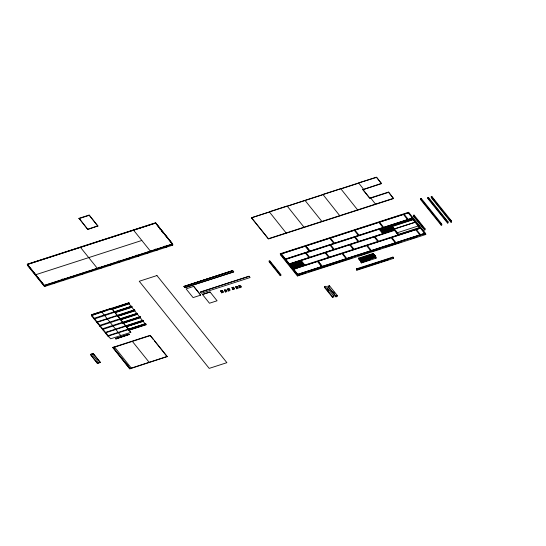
<?xml version="1.0" encoding="UTF-8"?>
<svg xmlns="http://www.w3.org/2000/svg" width="546" height="546" viewBox="0 0 546 546"><rect width="100%" height="100%" fill="white"/><g stroke="black" fill="none" stroke-linecap="round" stroke-linejoin="round"><path stroke-width="0.82" d="M79.047 218.332L89.134 215.076L97.857 225.942L87.81 229.456L79.047 218.332L87.81 229.456M79.081 218.591L88.397 215.581M87.769 229.197L97.857 225.942M27.3 264.196L155.583 222.768L172.584 243.939L172.823 245.099L44.479 286.541L27.484 265.376L27.3 264.196L44.301 285.367L44.479 286.541M154.873 223.273L27.341 264.455L44.922 286.397L44.84 285.838M27.348 264.517L154.88 223.334M140.261 228.365L139.51 228.303M155.023 223.594L155.733 223.369L160.517 229.32M27.484 265.376L27.928 265.233M362.81 189.407L369.806 198.116L388.499 192.083L393.543 198.567L268.427 238.971L251.426 217.799L376.501 177.143L381.545 183.627L362.851 189.667L381.504 183.374M251.426 217.799L268.53 212.278M287.96 206.006L322.16 194.963M341.564 188.698L357.883 183.422M381.545 183.627L376.542 177.402L358.626 182.917L363.663 189.401M44.301 285.367L172.584 243.939M44.342 285.626L172.679 244.178M44.349 285.688L172.686 244.246L155.678 223.014L155.733 223.369M53.74 282.958L54.402 282.439M63.09 279.941L63.752 279.422M72.434 276.924L73.096 276.406M81.784 273.908L82.446 273.389M91.127 270.884L91.789 270.366M100.471 267.868L101.14 267.349M109.821 264.851L110.483 264.332M119.164 261.834L119.833 261.316M128.515 258.818L129.177 258.299M137.858 255.794L138.52 255.275M147.208 252.778L147.87 252.259M156.552 249.761L157.214 249.242M165.902 246.744L166.564 246.226M362.851 189.667L369.847 198.375L370.618 197.857L375.662 204.34M371.437 197.864L387.762 192.595M251.385 217.547L268.386 238.711L393.502 198.314M420.522 198.642L421.198 198.43L441.653 223.901L441.81 224.918L441.134 225.129L420.679 199.659L420.522 198.642L440.977 224.119L441.134 225.129M427.798 197.652L428.473 197.434L448.061 221.826L448.218 222.843L447.543 223.061L427.955 198.669L427.798 197.652L447.386 222.045L447.543 223.061M431.197 196.758L431.866 196.54L451.453 220.932L451.61 221.949L450.941 222.167L431.354 197.775L431.197 196.758L450.784 221.15L450.941 222.167M427.955 198.669L428.63 198.451L428.473 197.434M128.419 330.453L145.939 324.802L145.809 323.942L108.381 336.029L108.517 336.882L91.516 315.718L91.373 314.796L111.555 308.278L130.801 332.302M280.453 254.818L280.282 253.74L408.62 212.292L425.621 233.463L425.784 234.541M91.387 314.858L128.808 302.777L129.088 303.126L111.616 309.07M106.559 310.264L91.428 315.151L91.708 315.499L129.088 303.126M109.739 309.234L128.849 303.064L129.129 303.412M305.118 246.137L309.323 251.413L285.428 259.125L281.231 253.897L408.217 212.844L404.081 214.23L408.278 219.458L412.421 218.12M281.231 253.897L305.125 246.185M329.688 238.199L333.893 243.475L309.998 251.194L305.801 245.966L329.695 238.247M354.265 230.316L330.371 238.029L334.568 243.257L358.463 235.544L354.258 230.269M378.835 222.379L354.941 230.098L359.138 235.326L383.033 227.607L378.828 222.331M403.405 214.448L379.511 222.161L383.708 227.389L407.603 219.676L403.398 214.401M93.195 314.851L95.584 314.08M112.305 308.681L129.027 303.283L129.115 303.849L112.394 309.248M112.217 309.029L128.139 303.89M281.115 254.538L280.439 254.75L297.447 275.983L425.778 234.48M232.726 270.618L184.063 286.466L232.726 270.618L233.715 271.901L185.033 287.619L184.057 286.397L232.732 270.68M269.13 261.002L269.799 260.783L280.78 274.461L280.937 275.477L280.269 275.696L269.287 262.019L269.13 261.002L280.112 274.679L280.269 275.696M115.145 312.674L131.866 307.275L131.839 306.545L131.559 306.197L94.13 318.284L94.267 319.137M413.383 215.315L414.059 215.097L425.041 228.774L425.197 229.791L424.529 230.002L413.54 216.325L413.383 215.315L424.372 228.992L424.529 230.002M114.087 312.148L130.808 306.75M193.7 286.37L186.097 288.889L193.093 297.604L200.703 295.14L193.7 286.37L200.696 295.079M269.287 262.019L269.956 261.8M131.839 306.545L94.458 318.925L94.178 318.571M115.056 312.107L131.777 306.709M114.407 312.483L131.879 306.838L131.6 306.49M114.967 312.455L131.688 307.057L131.559 306.197M413.54 216.325L414.216 216.114L414.059 215.097M285.421 259.077L412.414 218.072M412.687 218.407L285.695 259.459L289.332 263.984L309.084 257.61L305.439 253.03M391.707 225.6L412.953 218.741L413.11 219.758L391.864 226.617M380.398 229.764L391.339 226.228M391.967 226.153L412.053 219.676M117.281 316.12L134.753 310.176L134.473 309.828L97.045 321.915L97.181 322.768M380.958 230.46L391.898 226.931L392.048 227.894M118.591 315.26L134.514 310.121L134.794 310.469M134.753 310.176L97.325 322.263L97.352 322.986M117.97 315.738L134.691 310.34L134.78 310.899L118.059 316.298M117.881 316.079L133.804 310.94M381.517 231.156L392.458 227.627M382.077 231.852L393.018 228.324M382.637 232.555L393.577 229.02M393.871 229.095L415.772 222.024L393.878 229.163M200.43 292.035L249.099 276.249L250.088 277.539L201.413 293.257L200.437 292.096L249.099 276.249M383.196 233.251L394.137 229.716L394.287 230.685M289.325 263.936L394.403 230.009M120.12 319.519L137.496 313.602L137.217 313.254L99.795 325.334L99.932 326.187M394.669 230.337L289.598 264.319L292.956 268.502L303.89 264.967M119.745 319.198L137.264 313.541L137.544 313.889M137.496 313.602L100.123 325.976L99.843 325.628M120.721 319.157L137.442 313.759L137.524 314.325L120.011 319.983M120.632 319.506L137.353 314.107M290.158 265.015L301.092 261.479M290.718 265.711L301.651 262.182M202.47 294.526L210.073 292.001L217.076 300.778L209.466 303.235L202.464 294.458L210.073 292.001M291.277 266.407L302.211 262.879M396.887 232.903L418.782 225.771M291.837 267.103L302.771 263.575M122.761 323.403L140.274 317.745L140.247 317.021L139.967 316.673L102.546 328.76L102.675 329.613M123.294 322.365L132.05 319.54M133.64 319.021L139.216 317.219M220.755 290.875L222.174 290.417L222.973 291.407L223.123 292.376L221.703 292.833L220.755 290.875L221.703 292.833M292.397 267.799L303.33 264.271M140.247 317.021L102.873 329.395L102.593 329.047M123.464 322.584L140.185 317.185M122.775 322.973L140.295 317.315L140.015 316.967M224.536 290.035L225.948 289.578L226.747 290.574L226.897 291.544L225.484 292.001L224.536 290.035L225.484 292.001M227.6 289.032L229.013 288.575L229.811 289.571L229.962 290.533L228.549 290.991L227.6 289.032L228.549 290.991M232.016 287.66L233.429 287.203L234.227 288.192L234.377 289.162L232.965 289.619L232.016 287.66L232.965 289.619M123.382 322.932L140.097 317.526L145.939 324.802M235.797 286.821L237.21 286.363L238.008 287.36L238.158 288.322L236.739 288.779L235.797 286.821L236.739 288.779M238.861 285.817L240.274 285.36L241.073 286.35L241.223 287.319L239.803 287.776L238.861 285.817L239.803 287.776M398.703 234.309L419.949 227.45M221.553 291.864L222.973 291.407M293.222 268.803L420.215 227.791M225.334 291.032L226.747 290.574M228.399 290.028L229.811 289.571M232.814 288.65L234.227 288.192M317.39 261.411L321.594 266.687L297.7 274.406L293.502 269.178L420.481 228.126M293.502 269.178L317.397 261.459M341.96 253.48L346.164 258.756L322.27 266.468L318.072 261.247L341.967 253.528M366.537 245.591L342.642 253.31L346.84 258.538L370.734 250.819L366.53 245.543M391.107 237.66L367.212 245.379L371.41 250.6L395.304 242.888L391.1 237.612M415.677 229.723L391.782 237.442L395.98 242.67L419.874 234.951L415.67 229.675M420.495 228.173L416.352 229.511L420.55 234.739L424.692 233.401M294.663 268.96L297.01 268.202M236.595 287.817L238.008 287.36M239.653 286.807L241.073 286.35M280.112 274.679L280.78 274.461M424.372 228.992L425.041 228.774M125.86 326.542L143.161 320.652L142.881 320.304L105.46 332.391L105.59 333.244M440.977 224.119L441.653 223.901M447.386 222.045L448.061 221.826M125.409 326.249L142.929 320.591L143.209 320.946M450.784 221.15L451.453 220.932M143.161 320.652L105.74 332.739L105.767 333.463M126.379 326.208L143.1 320.809L143.189 321.376L126.467 326.774M126.297 326.556L142.219 321.417M297.686 274.358L424.679 233.347M145.809 323.942L145.529 323.594L108.101 335.681L108.429 336.322M128.057 329.545L145.57 323.887L145.85 324.235L128.337 329.893M280.282 253.74L297.283 274.904L425.621 233.463M298.642 275.116L305.89 272.775M308.995 271.772L311.391 271M312.332 270.693L321.178 267.84M322.413 267.438L351.767 257.965M359.732 255.391L367.042 253.03M371.56 251.57L380.692 248.621M385.101 247.201L400.907 242.096M410.394 239.032L416.038 237.21M129.04 329.982L145.762 324.583L145.673 324.017M358.688 258.149L373.307 253.426L373.573 253.76L373.73 254.77L359.111 259.493L358.688 258.149L359.111 259.493M358.954 258.476L373.573 253.76M91.373 314.796L110.62 338.813L130.815 332.364L111.555 308.278M359.541 259.166L374.167 254.443L374.433 254.777L374.59 255.794L359.964 260.51L359.541 259.166L359.964 260.51M115.643 338.37L128.958 334.07L129.238 334.418L115.97 339.005L115.643 338.37L115.97 339.005M359.807 259.493L374.433 254.777M116.469 338.404L128.999 334.364L129.279 334.712M115.923 338.718L129.238 334.418M375.593 256.92L360.967 261.643L360.544 260.299L375.17 255.576L375.436 255.903L376.023 258.217L361.397 262.94L361.138 262.612L360.974 261.595L375.6 256.873M360.544 260.299L360.81 260.626L375.436 255.903M360.974 261.595L361.24 261.923L375.866 257.2L376.023 258.217M361.138 262.612L370.372 259.63M90.39 354.388L93.223 353.474L100.287 362.271L97.495 363.445L90.39 354.388L97.495 363.445M100.328 362.53L93.264 353.733L91.81 353.931L98.915 362.988M112.776 347.433L150.198 335.346L167.199 356.518L129.811 368.857L112.776 347.433L129.811 368.857M356.415 268.885L392.949 257.084L393.216 257.419L393.373 258.435L356.838 270.229L356.415 268.885L356.838 270.229M112.817 347.686L114.442 346.894L131.477 368.318M115.254 346.901L150.239 335.606L153.426 339.571M356.681 269.212L393.216 257.419M357.364 269.642L379.607 262.462M381.197 261.95L388.342 259.643M324.549 286.698L325.969 286.24L333.777 295.959L333.927 296.928L332.507 297.386L324.699 287.66L324.549 286.698L332.357 296.417L332.507 297.386M328.01 286.165L329.429 285.708L337.237 295.427L337.387 296.396L335.967 296.853L328.16 287.128L328.01 286.165L335.817 295.884L335.967 296.853M97.454 363.186L100.287 362.271M332.357 296.417L333.777 295.959M335.817 295.884L337.237 295.427M129.777 368.598L167.199 356.518M433.613 199.536L436.261 202.832M449.495 219.315L451.61 221.949M441.864 214.933L442.922 216.25M443.98 217.567L446.628 220.864M427.648 207.282L428.699 208.586M429.743 209.896L431.845 212.503M440.758 223.607L441.81 224.918M418.925 221.969L419.97 223.273M421.014 224.577L422.058 225.88M411.78 217.042L412.783 218.352M416.216 222.57L417.28 223.894M418.338 225.218L419.403 226.542M420.468 227.866L422.058 229.846M422.781 230.746L424.276 232.61M407.951 212.51L424.945 233.681L425.102 234.698L424.836 234.364M412.353 218.823L419.792 228.085M393.543 198.567L388.499 192.083M391.441 225.266L398.969 234.644M391.598 226.283L393.106 228.16M396.116 231.907L397.119 233.156M390.772 225.484L398.293 234.862M390.779 225.532L394.137 229.716M394.676 230.385L398.314 234.916M379.825 229.013L383.456 233.531M379.149 229.224L382.787 233.797L358.893 241.516L355.255 236.944M393.373 258.435L392.949 257.084M374.911 236.718L378.555 241.298M374.235 236.937L377.873 241.503M375.866 257.2L375.17 255.576M373.73 254.77L373.307 253.426M374.59 255.794L374.167 254.443M368.495 251.494L368.919 252.839L368.652 252.511M354.579 237.162L358.217 241.728L334.323 249.447L330.685 244.881M350.341 244.649L353.979 249.222M349.665 244.867L353.303 249.44M330.009 245.093L333.647 249.665L309.753 257.384L306.115 252.812M325.771 252.586L329.409 257.152M325.095 252.805L328.733 257.371M305.794 245.918L309.991 251.146M318.059 261.2L322.256 266.421M333.743 291.857L334.78 293.154M327.156 288.5L328.719 290.445M301.201 260.517L304.839 265.09M300.525 260.735L304.156 265.26M280.958 253.521L297.952 274.686L298.109 275.703L297.843 275.375M270.482 262.449L271.526 263.752M272.57 265.056L275.184 268.311M223.123 292.376L222.174 290.417M156.688 224.351L155.583 222.768M157.753 225.675L172.625 244.198M162.08 231.265L163.172 232.63M164.209 233.92L172.734 244.533L171.976 244.471M159.541 228.562L160.599 229.886M161.664 231.211L163.261 233.19M164.926 245.987L165.984 247.304L165.854 246.451M155.576 249.003L156.641 250.327L156.511 249.467M184.043 286.336L185.033 287.619L233.715 271.901M136.882 255.037L137.947 256.361L137.817 255.508M97.898 226.194L89.134 215.076M118.632 260.933L119.697 262.257L119.608 261.691M118.189 261.077L119.253 262.394L119.124 261.541M139.571 316.871L128.938 303.631L128.808 302.777M99.502 267.11L100.56 268.434L100.43 267.581M154.484 340.895L167.233 356.77M115.834 320.154L116.114 320.502M106.136 314.407L106.415 314.755M101.474 311.602L120.714 335.558M62.558 279.04L63.616 280.364L63.527 279.798M97.092 322.201L97.372 322.55M105.508 332.678L105.787 333.026M62.114 279.183L63.172 280.507L63.043 279.654M125.034 362.073L126.099 363.397M127.157 364.714L128.221 366.038M27.396 264.81L44.397 285.981L45.059 285.456M431.866 196.54L432.022 197.556M421.198 198.43L421.355 199.44M408.62 212.292L408.777 213.309M357.787 210.114L340.745 188.691L322.898 194.451L339.905 215.888M361.24 261.923L361.397 262.94M360.81 260.626L360.967 261.643M322.058 221.649L305.064 200.484M329.429 285.708L329.579 286.67M304.183 227.423L287.141 205.999L269.267 211.773L286.302 233.197M297.283 274.904L297.447 275.983M237.21 286.363L237.36 287.332M233.429 287.203L233.579 288.165M229.013 288.575L229.163 289.544M172.29 244.676L172.379 245.243M166.346 246.601L166.428 247.161M156.995 249.618L157.084 250.184M150.553 251.324L133.552 230.159M147.652 252.634L147.734 253.201M147.161 252.491L147.297 253.344M141.823 240.465L35.613 274.761M138.302 255.651L138.391 256.217M142.881 320.304L143.011 321.157M149.358 362.544L132.357 341.38M139.967 316.673L140.097 317.526M128.958 258.674L129.04 259.234M128.467 258.524L128.603 259.377M134.473 309.828L134.603 310.681M130.344 368.687L113.343 347.515M110.265 264.708L110.353 265.274M109.773 264.557L109.91 265.417M100.914 267.724L101.003 268.291M108.251 336.104L108.34 336.664M97.447 268.475L80.446 247.304M102.764 329.265L102.853 329.832M91.571 270.741L91.66 271.307M100.014 325.846L100.102 326.406M91.08 270.598L91.216 271.451M94.356 318.789L94.444 319.355M91.605 315.37L91.694 315.929M82.221 273.764L82.309 274.324M81.736 273.614L81.866 274.467M72.877 276.781L72.966 277.348M72.386 276.631L72.522 277.491M54.184 282.814L54.272 283.381M53.699 282.671L53.829 283.524M156.941 275.553L139.244 281.272L209.2 368.386L226.897 362.667L156.941 275.553"/></g></svg>
